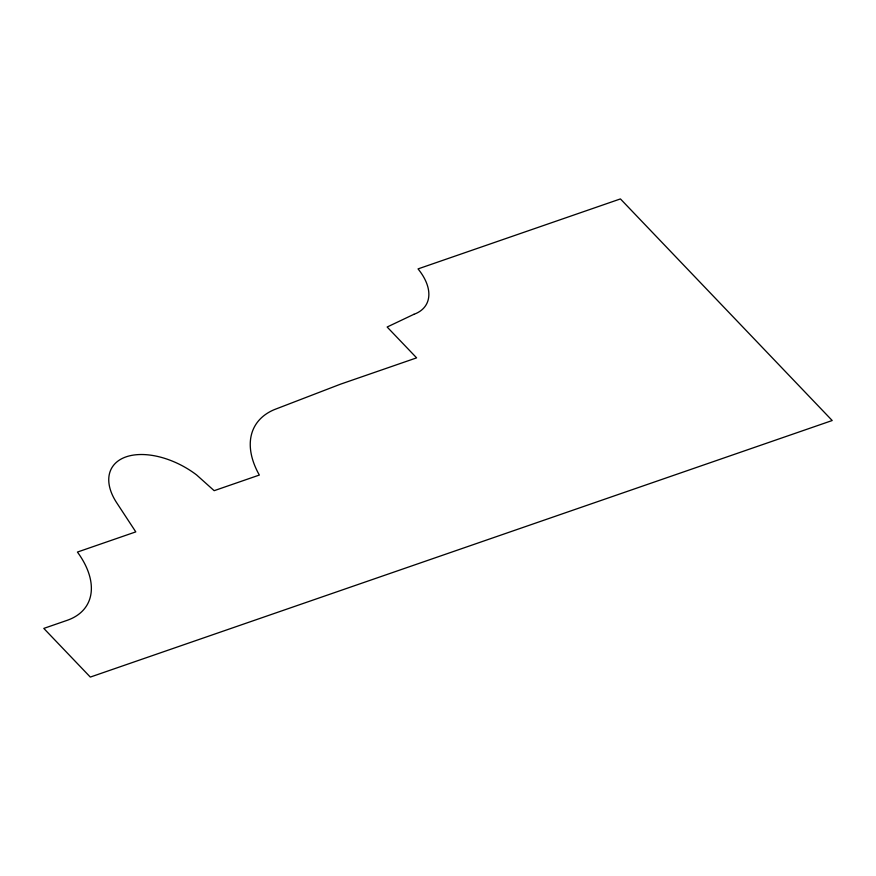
<?xml version="1.0" encoding="UTF-8"?>
<svg xmlns="http://www.w3.org/2000/svg" width="876" height="876" viewBox="0 0 876 876"><rect width="100%" height="100%" fill="white"/><g stroke="black" fill="none" stroke-linecap="round" stroke-linejoin="round"><path stroke-width="1.31" d="M413.91 314.309L387.148 327.022L416.615 357.857L340.37 384.225L274.429 409.585A99.141 57.991 29.5 0 0 259.34 475.055L214.16 490.68L196.618 474.956A62.973 36.836 29.5 0 0 126.1 456.856A62.973 36.836 29.5 0 0 116.607 502.627L135.791 531.885L77.427 552.066A88.104 51.542 29.5 0 1 66.872 620.427L43.8 628.41L90.316 677.082L832.2 420.524L620.427 198.918L418.038 268.91A55.232 32.313 29.5 0 1 413.91 314.309"/></g></svg>
